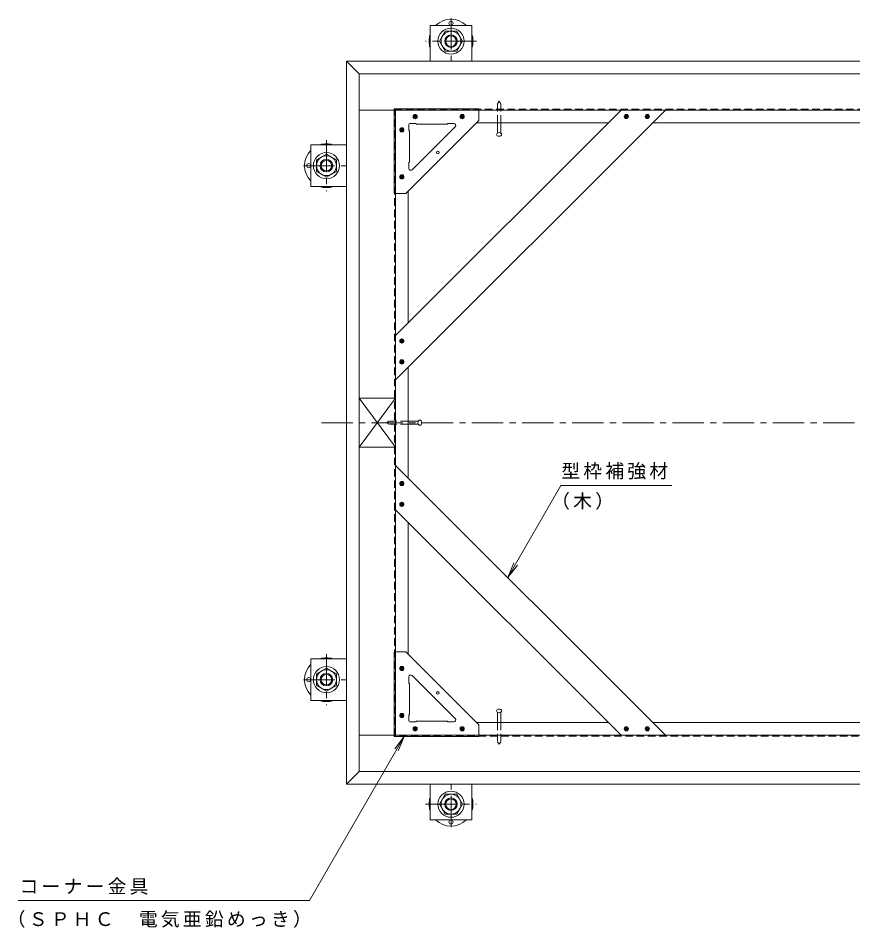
# Model space of a CAD drawing. Units: millimetres at full size, sheet at 1:6; details may follow other scales. Extents: x -1918 to 2320, y -1648 to 1656.
# Drawn here: x -197 to 602, y -393 to 478 of the extents above; entities that cross this region are included whole.
import ezdxf

# ---------------------------------------------------------------- set-up
doc = ezdxf.new("R2010")
doc.units = ezdxf.units.MM
doc.header["$LTSCALE"] = 6
doc.linetypes.add('CHAIN1', pattern=[8, 5, -1, 1, -1])
doc.linetypes.add('DASHED1', pattern=[1.8, 1.2, -0.6])
for name, color, linetype, lineweight in [('1-0_1-0ﾚｲﾔ', 4, 'Continuous', 9), ('1-1_1-1ﾚｲﾔ', 2, 'Continuous', 9), ('1-3_1-3ﾚｲﾔ', 4, 'Continuous', 9), ('1-5_1-5ﾚｲﾔ', 7, 'Continuous', 9), ('1-6_1-6ﾚｲﾔ', 6, 'Continuous', 9), ('1-8', 3, 'Continuous', 9), ('1-A', 3, 'Continuous', 9), ('1-B', 4, 'Continuous', 9), ('1-C', 4, 'Continuous', 9), ('1-D', 5, 'Continuous', 5), ('1-E', 3, 'Continuous', 9)]:
    doc.layers.add(name, color=color, linetype=linetype, lineweight=lineweight)
doc.styles.add('ＭＳ ゴシック', font='')
doc.styles.get('ＭＳ ゴシック').set_extended_font_data('MS Gothic')

msp = doc.modelspace()

# ---------------------------------------------------------------- linework, layer by layer
at = {"layer": '1-0_1-0ﾚｲﾔ'}
for centre in [(217.397, 472.633), (81.198, 336.433), (81.198, -155.567), (217.397, -291.767)]:
    msp.add_circle(centre, 2, dxfattribs=at)
for centre, start, end in [((217.397, 455.633), 45.5852, 134.4148), ((217.397, 455.633), 162.24721, 197.75279), ((217.397, 455.633), 342.24721, 17.75279), ((98.198, 336.433), 72.24721, 107.75279), ((98.198, 336.433), 135.5852, 224.4148), ((98.198, 336.433), 252.24721, 287.75279), ((98.198, -155.567), 72.24721, 107.75279), ((98.198, -155.567), 135.5852, 224.4148), ((98.198, -155.567), 252.24721, 287.75279), ((217.397, -274.767), 162.24721, 197.75279), ((217.397, -274.767), 342.24721, 17.75279), ((217.397, -274.767), 225.5852, 314.4148)]:
    msp.add_arc(centre, 21, start, end, dxfattribs=at)
at = {"layer": '1-1_1-1ﾚｲﾔ', "color": 6, "linetype": 'CHAIN1'}
msp.add_line((93.364, 90.433), (1433.431, 90.433), dxfattribs=at)
at = {"layer": '1-1_1-1ﾚｲﾔ', "linetype": 'DASHED1'}
msp.add_line((1363.398, -209.567), (163.397, -209.567), dxfattribs=at)
msp.add_lwpolyline([(163.397, -209.567), (163.397, 390.433), (1363.398, 390.433)], dxfattribs=at)
at = {"layer": '1-3_1-3ﾚｲﾔ', "color": 2}
for p, q in [((117.397, 436.433), (1409.397, 436.433)), ((117.397, -255.567), (117.397, 436.433)), ((129.397, -243.567), (129.397, 424.433)), ((129.397, -243.567), (117.397, -255.567)), ((1397.398, -243.567), (129.397, -243.567)), ((1409.397, -255.567), (117.397, -255.567))]:
    msp.add_line(p, q, dxfattribs=at)
msp.add_lwpolyline([(117.397, 436.433), (129.397, 424.433), (1397.398, 424.433)], dxfattribs=at)
at = {"layer": '1-5_1-5ﾚｲﾔ'}
for p, q in [((271.745, -57.726), (322.609, 30.372)), ((322.609, 30.372), (428.597, 30.372)), ((271.745, -57.726), (277.485, -43.868)), ((271.745, -57.726), (280.876, -45.826)), ((172.641, -209.867), (81.892, -367.049)), ((172.641, -209.867), (163.51, -221.767)), ((172.641, -209.867), (166.901, -223.725)), ((-196.7, -367.049), (81.892, -367.049))]:
    msp.add_line(p, q, dxfattribs=at)
at = {"layer": '1-6_1-6ﾚｲﾔ'}
for p, q in [((129.397, 424.433), (739.898, 424.433)), ((129.397, 389.433), (129.397, 113.932)), ((164.397, 389.433), (164.397, 113.932)), ((129.397, 113.932), (164.397, 113.932)), ((129.397, 66.933), (164.397, 66.933)), ((129.397, -208.567), (129.397, 66.933)), ((164.397, -208.567), (164.397, 66.933)), ((129.397, -208.567), (739.898, -208.567))]:
    msp.add_line(p, q, dxfattribs=at)
for points in [[(129.397, 424.433), (129.397, 389.433), (739.898, 389.433)], [(129.397, -208.567), (129.397, -243.567), (739.898, -243.567)]]:
    msp.add_lwpolyline(points, dxfattribs=at)
at = {"layer": '1-8', "linetype": 'DASHED1'}
for p, q in [((261.877, 395.789), (263.397, 398.143)), ((261.877, 377.433), (261.877, 395.789)), ((264.917, 395.789), (263.397, 398.143)), ((264.917, 377.433), (264.917, 395.789)), ((158.041, 91.953), (155.687, 90.433)), ((158.041, 88.913), (155.687, 90.433)), ((176.397, 91.953), (158.041, 91.953)), ((176.397, 88.913), (158.041, 88.913)), ((261.877, -196.567), (261.877, -214.923)), ((264.917, -196.567), (264.917, -214.923)), ((261.877, -214.923), (263.397, -217.277)), ((264.917, -214.923), (263.397, -217.277))]:
    msp.add_line(p, q, dxfattribs=at)
at = {"layer": '1-8'}
for p, q in [((261.877, 367.77), (261.877, 377.433)), ((264.917, 367.77), (264.917, 377.433)), ((186.06, 91.953), (176.397, 91.953)), ((186.06, 88.913), (176.397, 88.913)), ((261.877, -186.904), (261.877, -196.567)), ((264.917, -186.904), (264.917, -196.567))]:
    msp.add_line(p, q, dxfattribs=at)
for centre, major_axis in [((263.397, 366.344), (2.525, 0)), ((187.485, 90.433), (0, -2.525)), ((263.397, -185.479), (2.525, 0))]:
    msp.add_ellipse(centre, major_axis=major_axis, ratio=0.707058, dxfattribs=at)
at = {"layer": '1-A'}
for p, q in [((163.097, 390.732), (243.897, 390.732)), ((163.097, 390.732), (163.097, 309.932)), ((243.897, 390.732), (243.897, 379.732)), ((174.097, 309.932), (243.897, 379.732)), ((176.897, 374.932), (176.897, 369.932)), ((178.897, 376.932), (183.897, 376.932)), ((183.897, 376.132), (183.897, 376.932)), ((183.897, 376.132), (213.897, 376.132)), ((219.884, 376.932), (213.897, 376.932)), ((213.897, 376.132), (213.897, 376.932)), ((177.697, 369.932), (176.897, 369.932)), ((177.697, 369.932), (177.697, 339.932)), ((221.298, 373.518), (180.311, 332.531)), ((176.897, 333.945), (176.897, 339.932)), ((177.697, 339.932), (176.897, 339.932)), ((163.097, 309.932), (174.097, 309.932)), ((129.397, 66.933), (164.397, 113.933)), ((129.397, 113.933), (164.397, 66.933)), ((129.397, 113.933), (164.397, 113.933)), ((129.397, 66.933), (129.397, 113.933)), ((164.397, 113.933), (164.397, 66.933)), ((129.397, 66.933), (164.397, 66.933)), ((163.097, -129.067), (174.097, -129.067)), ((163.097, -209.867), (163.097, -129.067)), ((174.097, -129.067), (243.897, -198.867)), ((176.897, -153.08), (176.897, -159.067)), ((221.298, -192.653), (180.311, -151.666)), ((177.697, -159.067), (176.897, -159.067)), ((177.697, -189.067), (177.697, -159.067)), ((176.897, -194.067), (176.897, -189.067)), ((177.697, -189.067), (176.897, -189.067)), ((178.897, -196.067), (183.897, -196.067)), ((183.897, -195.267), (213.897, -195.267)), ((183.897, -195.267), (183.897, -196.067)), ((213.897, -195.267), (213.897, -196.067)), ((219.884, -196.067), (213.897, -196.067)), ((243.897, -209.867), (243.897, -198.867)), ((163.097, -209.867), (243.897, -209.867))]:
    msp.add_line(p, q, dxfattribs=at)
for centre in [(204.701, 349.128), (204.701, -168.263)]:
    msp.add_circle(centre, 1.25, dxfattribs=at)
for centre, start, end in [((178.897, 374.932), 90, 180), ((219.884, 374.932), 315.00075, 90), ((178.897, 333.945), 180, 314.99925), ((178.897, -153.08), 45.00075, 180), ((178.897, -194.067), 180, 270), ((219.884, -194.067), 270, 44.99925)]:
    msp.add_arc(centre, 2, start, end, dxfattribs=at)
at = {"layer": '1-B', "color": 6}
for p, q in [((422.49, 389.433), (164.396, 131.339)), ((380.064, 389.433), (164.396, 173.765)), ((422.49, 389.433), (380.064, 389.433)), ((164.397, 173.766), (164.397, 131.339)), ((422.49, -208.567), (164.396, 49.527)), ((164.397, 49.526), (164.397, 7.1)), ((380.064, -208.567), (164.396, 7.1)), ((422.49, -208.567), (380.064, -208.567))]:
    msp.add_line(p, q, dxfattribs=at)
at = {"layer": '1-B'}
for p, q in [((243.897, 389.432), (1282.898, 389.432)), ((241.597, 377.432), (368.064, 377.432)), ((735.897, 377.433), (410.49, 377.433)), ((164.397, -129.067), (164.397, 309.932)), ((176.397, 312.232), (176.397, 185.766)), ((176.397, 143.34), (176.397, 38.326)), ((176.397, -131.367), (176.397, -4.901)), ((241.597, -196.567), (368.064, -196.567)), ((410.49, -196.567), (735.897, -196.567)), ((243.897, -208.567), (1282.898, -208.567))]:
    msp.add_line(p, q, dxfattribs=at)
at = {"layer": '1-C'}
for p, q in [((181.173, 382.886), (183.643, 385.356)), ((183.924, 381.612), (181.276, 384.26)), ((181.852, 381.867), (184.662, 384.678)), ((184.819, 382.414), (182.079, 385.154)), ((183.114, 381.432), (185.097, 383.416)), ((185.045, 383.885), (183.549, 385.38)), ((226.173, 382.886), (228.643, 385.356)), ((228.924, 381.612), (226.276, 384.26)), ((226.851, 381.867), (229.661, 384.678)), ((229.819, 382.414), (227.079, 385.154)), ((228.114, 381.432), (230.097, 383.416)), ((230.045, 383.885), (228.549, 385.38)), ((383.177, 383.449), (385.16, 385.432)), ((383.356, 384.26), (386.004, 381.612)), ((383.612, 382.187), (386.422, 384.997)), ((384.159, 385.154), (386.898, 382.415)), ((384.631, 381.509), (387.101, 383.979)), ((385.629, 385.381), (387.125, 383.885)), ((403.177, 383.449), (405.16, 385.432)), ((403.356, 384.26), (406.004, 381.612)), ((403.612, 382.187), (406.422, 384.997)), ((404.159, 385.154), (406.898, 382.415)), ((404.631, 381.509), (407.101, 383.979)), ((405.629, 385.381), (407.125, 383.885)), ((182.188, 381.651), (181.315, 382.523)), ((227.188, 381.651), (226.315, 382.523)), ((383.395, 382.524), (384.268, 381.651)), ((403.395, 382.524), (404.268, 381.651)), ((168.473, 370.186), (170.943, 372.656)), ((171.224, 368.911), (168.576, 371.56)), ((169.488, 368.951), (168.615, 369.823)), ((169.151, 369.167), (171.962, 371.978)), ((172.118, 369.714), (169.379, 372.454)), ((170.413, 368.732), (172.397, 370.716)), ((172.345, 371.185), (170.849, 372.68)), ((168.473, 325.186), (170.943, 327.657)), ((171.224, 323.912), (168.576, 326.56)), ((169.488, 323.951), (168.615, 324.823)), ((169.151, 324.168), (171.962, 326.978)), ((172.118, 324.715), (169.379, 327.454)), ((170.413, 323.732), (172.397, 325.716)), ((172.345, 326.185), (170.849, 327.681)), ((168.396, 168.636), (170.38, 166.653)), ((168.576, 167.825), (171.224, 170.473)), ((168.615, 169.561), (169.487, 170.434)), ((168.831, 169.898), (171.642, 167.088)), ((169.378, 166.931), (172.118, 169.671)), ((169.85, 170.577), (172.32, 168.107)), ((170.848, 166.704), (172.344, 168.201)), ((168.396, 148.636), (170.38, 146.653)), ((168.575, 147.825), (171.224, 150.473)), ((168.615, 149.561), (169.487, 150.434)), ((168.831, 149.898), (171.642, 147.088)), ((169.378, 146.931), (172.118, 149.671)), ((169.85, 150.577), (172.32, 148.107)), ((170.848, 146.704), (172.344, 148.201)), ((168.396, 32.229), (170.38, 34.213)), ((168.575, 33.04), (171.224, 30.392)), ((168.615, 31.304), (169.487, 30.431)), ((168.831, 30.967), (171.642, 33.777)), ((169.378, 33.934), (172.118, 31.195)), ((169.85, 30.289), (172.32, 32.759)), ((170.848, 34.161), (172.344, 32.665)), ((168.396, 12.229), (170.38, 14.213)), ((168.576, 13.04), (171.224, 10.392)), ((168.615, 11.304), (169.487, 10.431)), ((168.831, 10.967), (171.642, 13.777)), ((169.378, 13.934), (172.118, 11.195)), ((169.85, 10.289), (172.32, 12.759)), ((170.848, 14.161), (172.344, 12.665)), ((168.473, -144.321), (170.943, -146.791)), ((171.224, -143.046), (168.576, -145.694)), ((169.488, -143.085), (168.615, -143.958)), ((169.151, -143.302), (171.962, -146.113)), ((172.118, -143.849), (169.379, -146.589)), ((170.413, -142.867), (172.397, -144.851)), ((172.345, -145.319), (170.849, -146.815)), ((168.473, -189.321), (170.943, -191.791)), ((171.224, -188.046), (168.576, -190.694)), ((169.488, -188.085), (168.615, -188.958)), ((169.151, -188.302), (171.962, -191.112)), ((172.118, -188.849), (169.379, -191.588)), ((170.413, -187.867), (172.397, -189.85)), ((172.345, -190.319), (170.849, -191.815)), ((181.173, -202.021), (183.643, -204.491)), ((183.924, -200.746), (181.276, -203.394)), ((182.188, -200.785), (181.315, -201.658)), ((181.852, -201.002), (184.662, -203.812)), ((184.819, -201.549), (182.079, -204.288)), ((183.114, -200.567), (185.097, -202.55)), ((185.045, -203.019), (183.549, -204.515)), ((226.173, -202.021), (228.643, -204.491)), ((228.924, -200.746), (226.276, -203.394)), ((227.188, -200.785), (226.315, -201.658)), ((226.851, -201.002), (229.661, -203.812)), ((229.819, -201.549), (227.079, -204.288)), ((228.114, -200.567), (230.097, -202.55)), ((230.045, -203.019), (228.549, -204.515)), ((383.177, -202.584), (385.16, -204.567)), ((383.356, -203.395), (386.004, -200.746)), ((383.395, -201.659), (384.268, -200.786)), ((383.612, -201.322), (386.422, -204.132)), ((384.159, -204.289), (386.898, -201.549)), ((384.631, -200.643), (387.101, -203.113)), ((385.629, -204.515), (387.125, -203.019)), ((403.177, -202.584), (405.16, -204.567)), ((403.356, -203.395), (406.004, -200.746)), ((403.395, -201.659), (404.268, -200.786)), ((403.612, -201.322), (406.422, -204.132)), ((404.159, -204.289), (406.898, -201.549)), ((404.631, -200.643), (407.101, -203.113)), ((405.629, -204.515), (407.125, -203.019))]:
    msp.add_line(p, q, dxfattribs=at)
for centre in [(183.097, 383.432), (228.097, 383.432), (385.177, 383.433), (405.177, 383.433), (170.397, 370.732), (170.397, 325.732), (170.396, 168.653), (170.396, 148.653), (170.396, 32.213), (170.396, 12.213), (170.397, -144.867), (170.397, -189.867), (183.097, -202.567), (228.097, -202.567), (385.177, -202.567), (405.177, -202.567)]:
    msp.add_circle(centre, 2, dxfattribs=at)
at = {"layer": '1-D'}
for points in [[(211.913, 446.133), (206.428, 455.633), (211.913, 465.133), (222.882, 465.133), (228.367, 455.633), (222.882, 446.133)], [(107.698, 330.948), (98.198, 325.463), (88.698, 330.948), (88.698, 341.918), (98.198, 347.402), (107.698, 341.918)], [(107.698, -161.052), (98.198, -166.537), (88.698, -161.052), (88.698, -150.083), (98.198, -144.598), (107.698, -150.083)], [(222.882, -265.267), (228.367, -274.767), (222.882, -284.267), (211.913, -284.267), (206.428, -274.767), (211.913, -265.267)]]:
    msp.add_lwpolyline(points, close=True, dxfattribs=at)
for centre, radius in [((217.397, 455.633), 12.5), ((217.397, 455.633), 9.5), ((217.397, 455.633), 6), ((217.397, 455.633), 5.053), ((98.198, 336.433), 12.5), ((98.198, 336.433), 9.5), ((98.198, 336.433), 6), ((98.198, 336.433), 5.053), ((98.198, -155.567), 12.5), ((98.198, -155.567), 9.5), ((98.198, -155.567), 6), ((98.198, -155.567), 5.053), ((217.397, -274.767), 12.5), ((217.397, -274.767), 9.5), ((217.397, -274.767), 6), ((217.397, -274.767), 5.053)]:
    msp.add_circle(centre, radius, dxfattribs=at)
at = {"layer": '1-E'}
for p, q in [((197.397, 470.633), (237.397, 470.633)), ((197.397, 470.633), (197.397, 436.433)), ((237.397, 470.633), (237.397, 436.433)), ((83.198, 316.433), (83.198, 356.433)), ((83.198, 356.433), (117.397, 356.433)), ((83.198, 316.433), (117.397, 316.433)), ((83.198, -175.567), (83.198, -135.567)), ((83.198, -135.567), (117.397, -135.567)), ((83.198, -175.567), (117.397, -175.567)), ((197.397, -289.767), (197.397, -255.567)), ((237.397, -289.767), (237.397, -255.567)), ((237.397, -289.767), (197.397, -289.767))]:
    msp.add_line(p, q, dxfattribs=at)
at = {"layer": '1-E', "linetype": 'CHAIN1'}
for p, q in [((217.397, 477.606), (217.397, 436.433)), ((241.775, 455.633), (193.02, 455.633)), ((98.198, 360.81), (98.198, 312.056)), ((76.225, 336.433), (117.397, 336.433)), ((98.198, -131.19), (98.198, -179.945)), ((76.225, -155.567), (117.397, -155.567)), ((217.397, -296.74), (217.397, -255.567)), ((193.02, -274.767), (241.775, -274.767))]:
    msp.add_line(p, q, dxfattribs=at)

# ---------------------------------------------------------------- texts
at = {"layer": '1-5_1-5ﾚｲﾔ', "char_height": 13.2, "attachment_point": 7, "style": 'ＭＳ ゴシック'}
for s, insert in [('\\T1.17;型枠補強材', (322.899, 35.994)), ('\\T1.17;（木）', (313.18, 7.087)), ('\\T1.17;コーナー金具', (-195.405, -361.426)), ('\\T1.17;（ＳＰＨＣ\u3000電気亜鉛めっき）', (-207.681, -393.069))]:
    msp.add_mtext(s, dxfattribs=dict(at, insert=insert))

doc.saveas('drawing.dxf')
